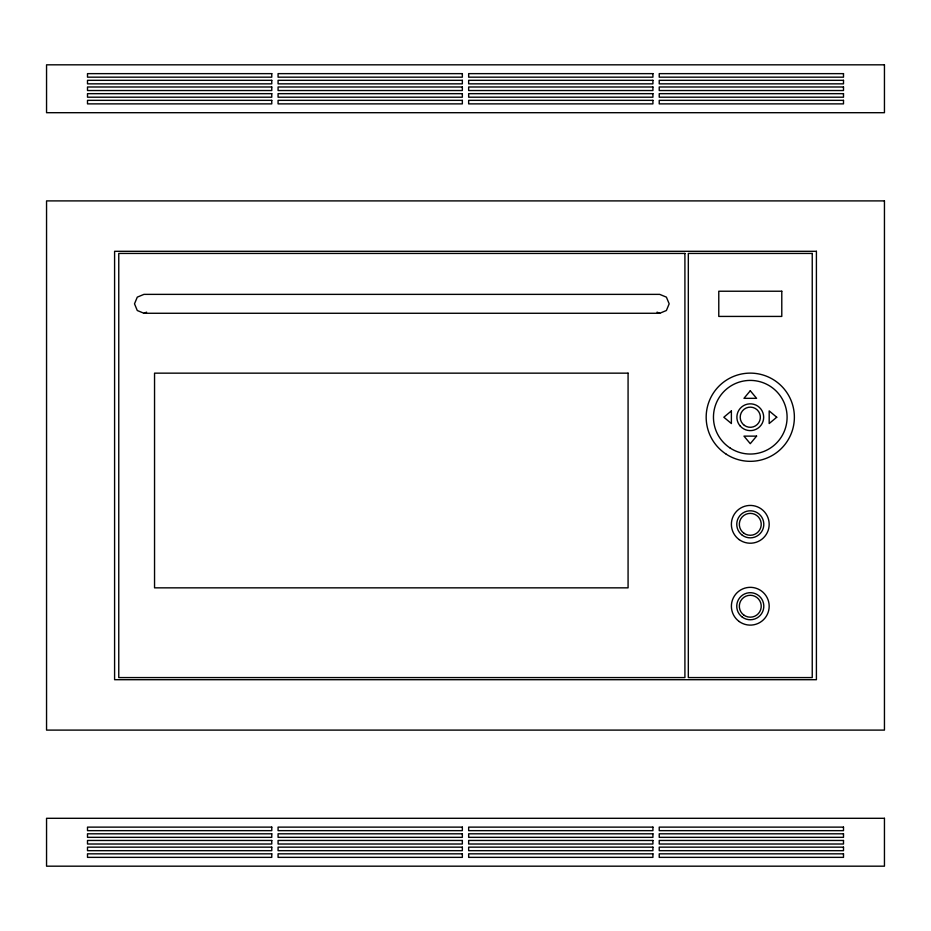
<?xml version="1.0" encoding="UTF-8"?>
<svg xmlns="http://www.w3.org/2000/svg" width="931" height="931" viewBox="0 0 931 931"><rect width="100%" height="100%" fill="white"/><g stroke="black" fill="none" stroke-linecap="round" stroke-linejoin="round"><path stroke-width="1.4" d="M143.956 313.27L659.718 313.27L666.398 310.512L669.168 303.82L666.398 297.14L659.718 294.371L143.956 294.371L137.276 297.14L134.506 303.82L137.276 310.512L143.956 313.27L146.633 312.164M657.042 312.164L659.718 313.27M750.281 390.764L743.985 398.328L756.589 398.328L750.281 390.764M756.589 436.127L750.281 443.68L743.985 436.127L756.589 436.127M731.382 410.92L723.829 417.228L731.382 423.524L731.382 410.92M776.745 417.228L769.181 423.524L769.181 410.92L776.745 417.228M884.45 64.821L46.55 64.821L46.55 112.698L884.45 112.698L884.45 64.821M271.771 73.642L87.502 73.642L87.502 77.168L271.771 77.168L271.771 73.642M462.346 73.642L278.078 73.642L278.078 77.168L462.346 77.168L462.346 73.642M652.922 73.642L468.654 73.642L468.654 77.168L652.922 77.168L652.922 73.642M843.498 73.642L659.229 73.642L659.229 77.168L843.498 77.168L843.498 73.642M271.771 80.322L87.502 80.322L87.502 83.848L271.771 83.848L271.771 80.322M462.346 80.322L278.078 80.322L278.078 83.848L462.346 83.848L462.346 80.322M652.922 80.322L468.654 80.322L468.654 83.848L652.922 83.848L652.922 80.322M843.498 80.322L659.229 80.322L659.229 83.848L843.498 83.848L843.498 80.322M271.771 86.99L87.502 86.99L87.502 90.528L271.771 90.528L271.771 86.99M462.346 86.99L278.078 86.99L278.078 90.528L462.346 90.528L462.346 86.99M652.922 86.99L468.654 86.99L468.654 90.528L652.922 90.528L652.922 86.99M843.498 86.99L659.229 86.99L659.229 90.528L843.498 90.528L843.498 86.99M271.771 93.67L87.502 93.67L87.502 97.196L271.771 97.196L271.771 93.67M462.346 93.67L278.078 93.67L278.078 97.196L462.346 97.196L462.346 93.67M652.922 93.67L468.654 93.67L468.654 97.196L652.922 97.196L652.922 93.67M843.498 93.67L659.229 93.67L659.229 97.196L843.498 97.196L843.498 93.67M271.771 100.35L87.502 100.35L87.502 103.876L271.771 103.876L271.771 100.35M462.346 100.35L278.078 100.35L278.078 103.876L462.346 103.876L462.346 100.35M652.922 100.35L468.654 100.35L468.654 103.876L652.922 103.876L652.922 100.35M843.498 100.35L659.229 100.35L659.229 103.876L843.498 103.876L843.498 100.35M884.45 200.898L46.55 200.898L46.55 730.102L884.45 730.102L884.45 200.898M816.406 251.3L114.594 251.3L114.594 679.7L816.406 679.7L816.406 251.3M684.913 253.43L118.761 253.43L118.761 677.582L684.913 677.582L684.913 253.43M812.239 253.43L688.323 253.43L688.323 677.582L812.239 677.582L812.239 253.43M781.784 291.228L718.779 291.228L718.779 316.424L781.784 316.424L781.784 291.228M628.076 373.156L154.546 373.156L154.546 587.845L628.076 587.845L628.076 373.156M884.45 818.302L46.55 818.302L46.55 866.179L884.45 866.179L884.45 818.302M271.771 827.124L87.502 827.124L87.502 830.65L271.771 830.65L271.771 827.124M462.346 827.124L278.078 827.124L278.078 830.65L462.346 830.65L462.346 827.124M652.922 827.124L468.654 827.124L468.654 830.65L652.922 830.65L652.922 827.124M843.498 827.124L659.229 827.124L659.229 830.65L843.498 830.65L843.498 827.124M271.771 833.804L87.502 833.804L87.502 837.33L271.771 837.33L271.771 833.804M462.346 833.804L278.078 833.804L278.078 837.33L462.346 837.33L462.346 833.804M652.922 833.804L468.654 833.804L468.654 837.33L652.922 837.33L652.922 833.804M843.498 833.804L659.229 833.804L659.229 837.33L843.498 837.33L843.498 833.804M271.771 840.472L87.502 840.472L87.502 844.01L271.771 844.01L271.771 840.472M462.346 840.472L278.078 840.472L278.078 844.01L462.346 844.01L462.346 840.472M652.922 840.472L468.654 840.472L468.654 844.01L652.922 844.01L652.922 840.472M843.498 840.472L659.229 840.472L659.229 844.01L843.498 844.01L843.498 840.472M271.771 847.152L87.502 847.152L87.502 850.678L271.771 850.678L271.771 847.152M462.346 847.152L278.078 847.152L278.078 850.678L462.346 850.678L462.346 847.152M652.922 847.152L468.654 847.152L468.654 850.678L652.922 850.678L652.922 847.152M843.498 847.152L659.229 847.152L659.229 850.678L843.498 850.678L843.498 847.152M271.771 853.832L87.502 853.832L87.502 857.358L271.771 857.358L271.771 853.832M462.346 853.832L278.078 853.832L278.078 857.358L462.346 857.358L462.346 853.832M652.922 853.832L468.654 853.832L468.654 857.358L652.922 857.358L652.922 853.832M843.498 853.832L659.229 853.832L659.229 857.358L843.498 857.358L843.498 853.832M739.179 539.619A18.899 18.899 0 0 0 769.076 526.294A18.899 18.899 0 0 0 742.601 507.058A18.899 18.899 0 0 0 739.179 539.619M730.23 448.102A36.809 36.809 0 0 0 787.044 419.148A36.809 36.809 0 0 0 733.57 384.422A36.809 36.809 0 0 0 730.23 448.102M742.333 535.267A13.523 13.523 0 0 0 763.734 525.736A13.523 13.523 0 0 0 744.777 511.969A13.523 13.523 0 0 0 742.333 535.267M739.179 621.512A18.899 18.899 0 0 0 769.076 608.199A18.899 18.899 0 0 0 742.601 588.962A18.899 18.899 0 0 0 739.179 621.512M742.333 617.172A13.523 13.523 0 0 0 763.734 607.64A13.523 13.523 0 0 0 744.777 593.862A13.523 13.523 0 0 0 742.333 617.172M743.846 615.088A10.951 10.951 0 0 0 761.174 607.373A10.951 10.951 0 0 0 745.824 596.224A10.951 10.951 0 0 0 743.846 615.088M743.846 533.184A10.951 10.951 0 0 0 761.174 525.468A10.951 10.951 0 0 0 745.824 514.319A10.951 10.951 0 0 0 743.846 533.184M726.261 454.212A44.094 44.094 0 0 0 794.318 419.532A44.094 44.094 0 0 0 730.265 377.928A44.094 44.094 0 0 0 726.261 454.212M744.358 425.374A10.078 10.078 0 0 0 760.313 418.275A10.078 10.078 0 0 0 746.185 408.011A10.078 10.078 0 0 0 744.358 425.374M740.331 426.189A13.395 13.395 0 0 0 763.024 421.359A13.395 13.395 0 0 0 747.5 404.124A13.395 13.395 0 0 0 740.331 426.189"/></g></svg>
